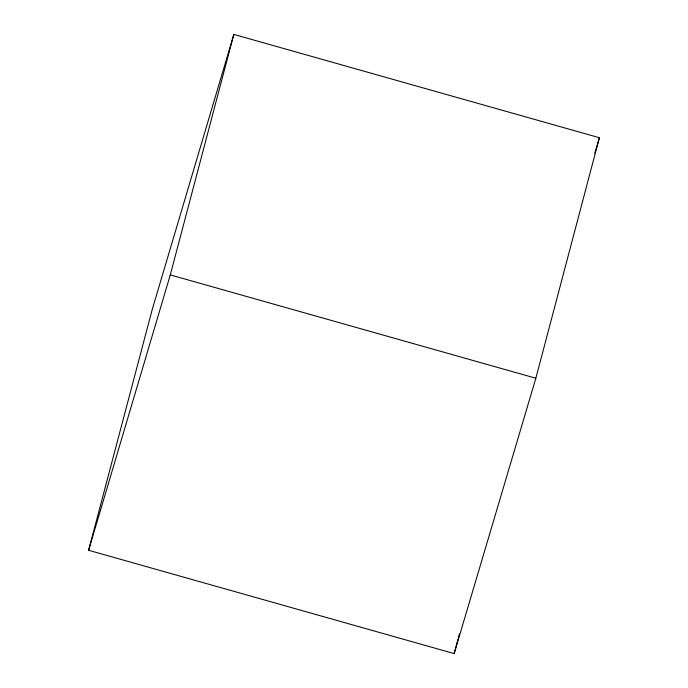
<?xml version="1.0" encoding="UTF-8"?>
<svg xmlns="http://www.w3.org/2000/svg" width="688" height="688" viewBox="0 0 688 688"><rect width="100%" height="100%" fill="white"/><g stroke="black" fill="none" stroke-linecap="round" stroke-linejoin="round"><path stroke-width="1.03" d="M88.606 550.271L152.151 309.772L233.825 34.4L599.394 137.729L535.849 378.228L454.175 653.6L88.606 550.271L170.28 274.908L233.825 34.4M454.175 653.6L458.01 639.083M458.561 637.011L459.378 633.906M594.819 153.14L599.394 137.729M170.28 274.908L535.849 378.228"/></g></svg>
